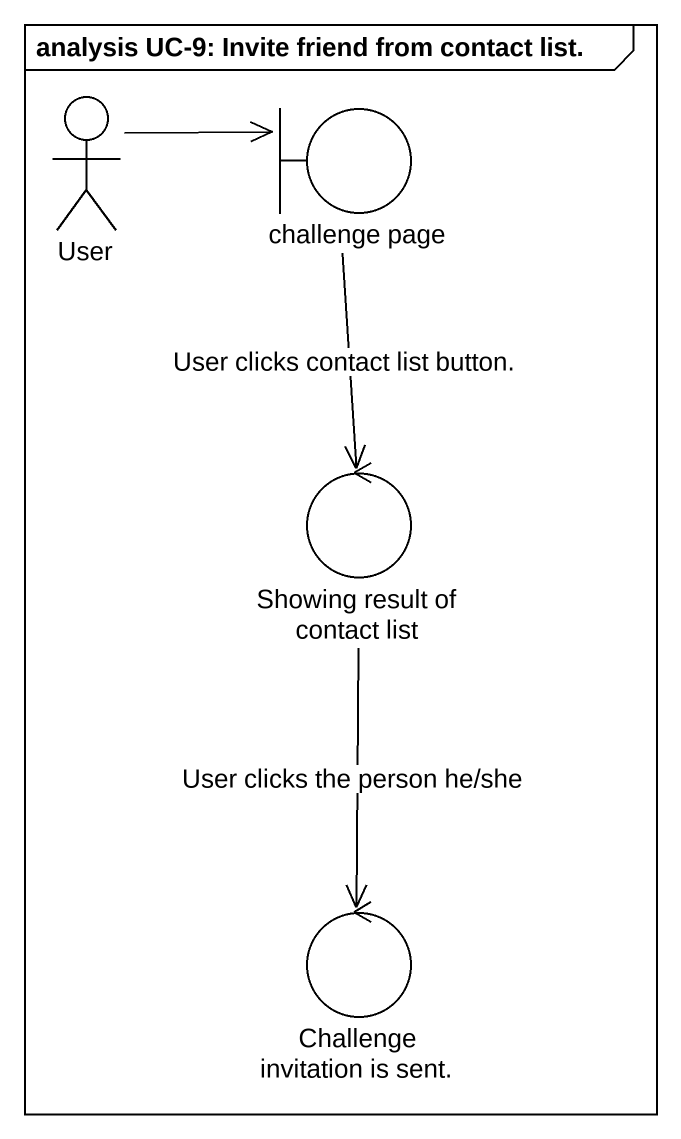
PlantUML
@startuml
mainframe analysis UC-9: Invite friend from contact list.
actor User
boundary "challenge page" as challenge_page
control "Showing result of contact list" as Showing_result_of_contact
control "Challenge invitation is sent." as Challenge_invitation_is_sent
User -right-> challenge_page
challenge_page --> Showing_result_of_contact : User clicks contact list button.
Showing_result_of_contact --> Challenge_invitation_is_sent : User clicks the person he/she
@enduml
